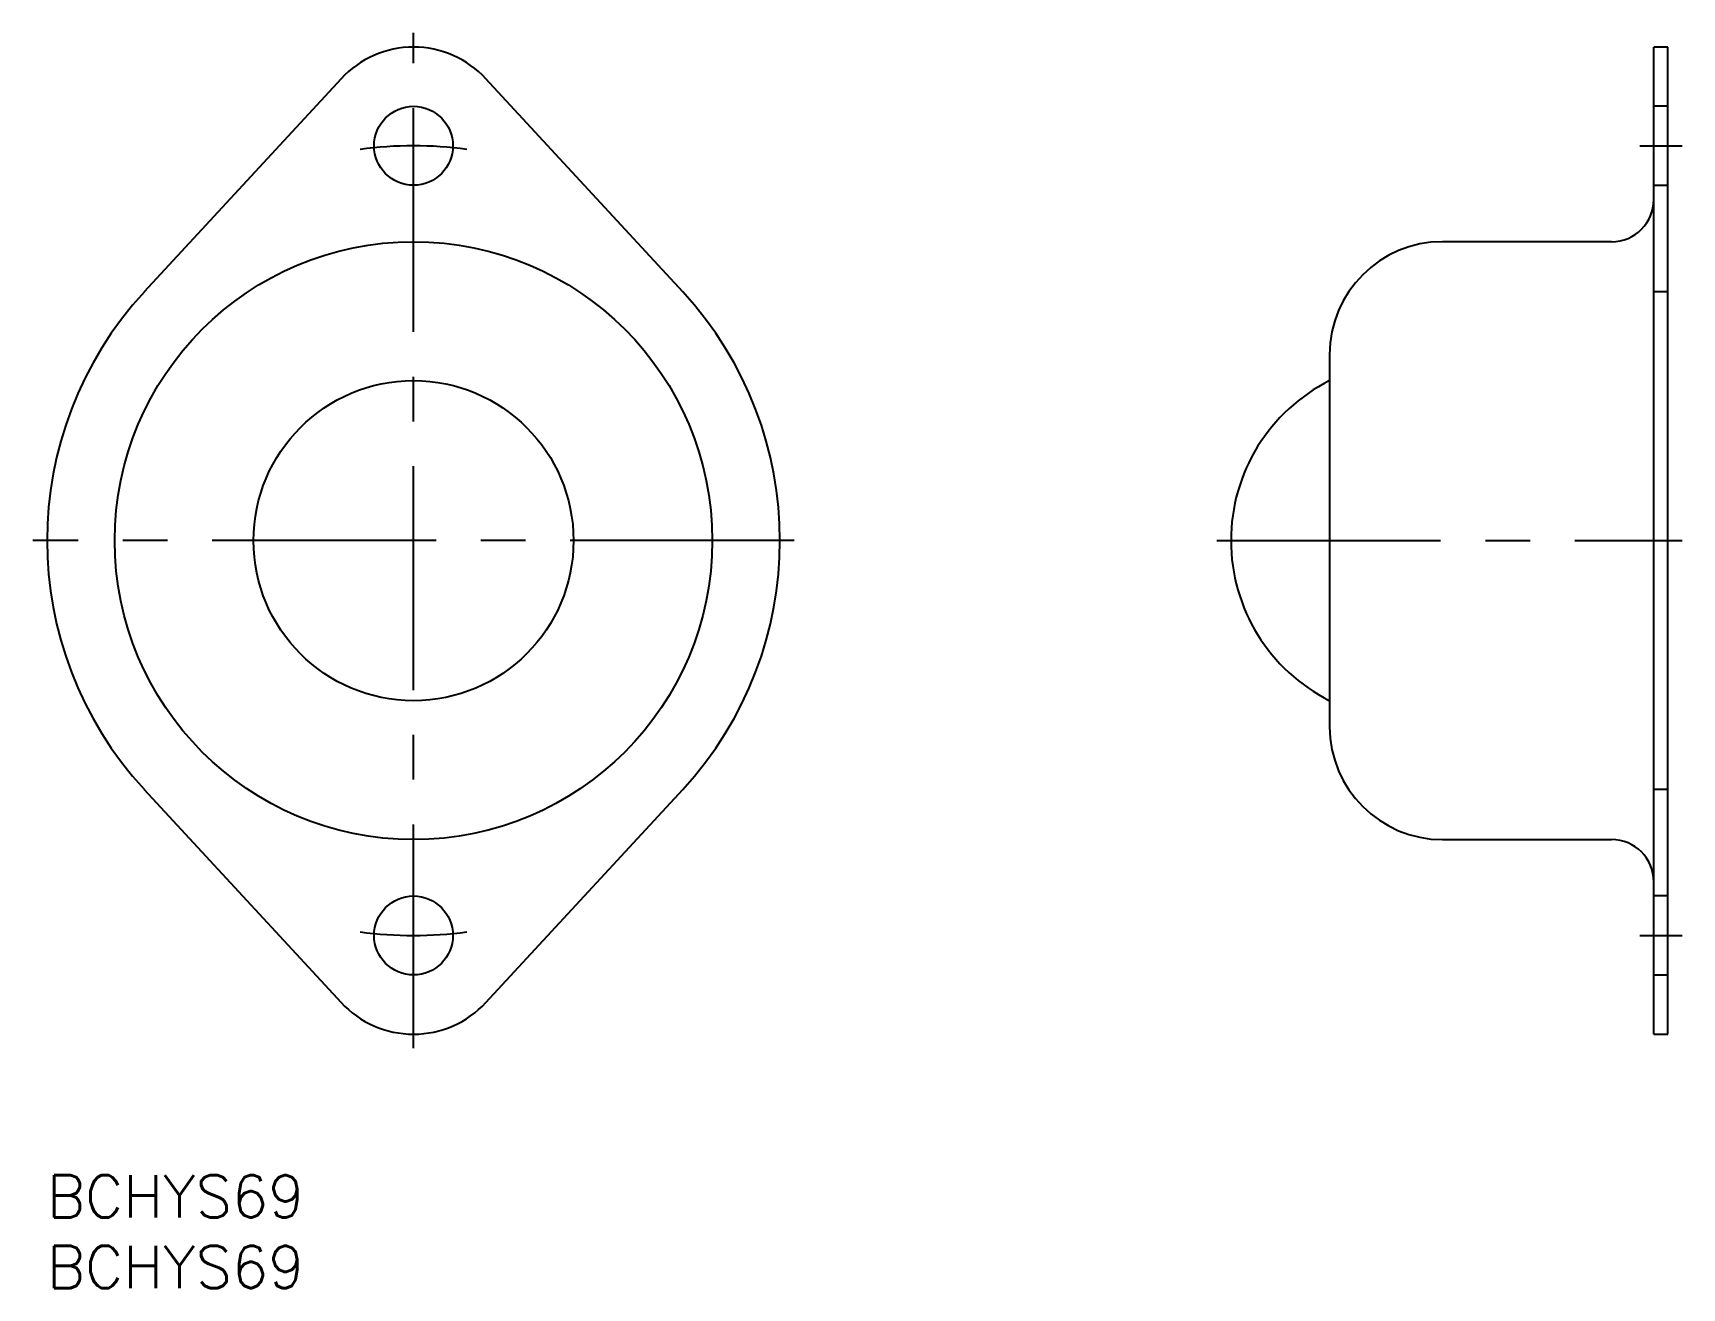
# Model space of a CAD drawing. Extents: x -1 to 116, y -8 to 81.
import ezdxf

# ---------------------------------------------------------------- set-up
doc = ezdxf.new("R2010")
doc.units = 0
doc.header["$LTSCALE"] = 0.5
doc.linetypes.add('CENTER', pattern=[50.8, 31.75, -6.35, 6.35, -6.35])
doc.linetypes.add('DASHED', pattern=[19.05, 12.7, -6.35])
for name, color, linetype in [('MSM_CENTER', 1, 'CENTER'), ('MSM_CONTINUOUS', 7, 'CONTINUOUS'), ('MSM_DASHED', 4, 'DASHED'), ('MSM_PART_NUMBER', 7, 'CONTINUOUS')]:
    doc.layers.add(name, color=color, linetype=linetype)
doc.styles.get("Standard").update_dxf_attribs({"font": 'txt.shx', "height": 1, "bigfont": 'bigfont.shx'})

# ---------------------------------------------------------------- blocks, each defined once
blk = doc.blocks.new('*U15')
at = {"layer": 'MSM_PART_NUMBER'}
blk.add_text('BCHYS69', height=3, dxfattribs=at).set_placement((0, -3))
blk = doc.blocks.new('*U16')
at = {"layer": 'MSM_PART_NUMBER'}
blk.add_text('BCHYS69', height=3, dxfattribs=at).set_placement((0, -8))

msp = doc.modelspace()

# ---------------------------------------------------------------- linework, layer by layer
at = {"layer": 'MSM_CENTER'}
for p, q in [((26, 9), (26, 81)), ((113, 73), (116, 73)), ((53, 45), (-1, 45)), ((83, 45), (116, 45)), ((113, 17), (116, 17))]:
    msp.add_line(p, q, dxfattribs=at)
for start, end in [(82.2182, 97.7818), (262.2182, 277.7818)]:
    msp.add_arc((26, 45), 28, start, end, dxfattribs=at)
at = {"layer": 'MSM_CONTINUOUS'}
for p, q in [((114, 10), (114, 80)), ((115, 80), (114, 80)), ((115, 10), (115, 80)), ((20.86, 77.75), (6.9, 62.64)), ((45.1, 62.64), (31.14, 77.75)), ((111, 66.2), (99, 66.2)), ((115, 62.64), (114, 62.64)), ((91, 58.2), (91, 31.8)), ((6.9, 27.36), (20.86, 12.25)), ((31.14, 12.25), (45.1, 27.36)), ((115, 27.36), (114, 27.36)), ((99, 23.8), (111, 23.8)), ((114, 10), (115, 10))]:
    msp.add_line(p, q, dxfattribs=at)
for centre, radius in [((26, 73), 2.8), ((26, 45), 21.2), ((26, 45), 11.35), ((26, 17), 2.8)]:
    msp.add_circle(centre, radius, dxfattribs=at)
for centre, radius, start, end in [((26, 73), 7, 42.7321, 137.2679), ((111, 69.2), 3, 270, 0), ((99, 58.2), 8, 90, 180), ((26, 45), 26, 137.2679, 222.7321), ((26, 45), 26, 317.2679, 42.7321), ((96.7, 45), 12.7, 116.6679, 243.3321), ((99, 31.8), 8, 180, 270), ((111, 20.8), 3, 0, 90), ((26, 17), 7, 222.7321, 317.2679)]:
    msp.add_arc(centre, radius, start, end, dxfattribs=at)
at = {"layer": 'MSM_DASHED'}
for p, q in [((115, 75.8), (114, 75.8)), ((114, 70.2), (115, 70.2)), ((115, 19.8), (114, 19.8)), ((114, 14.2), (115, 14.2))]:
    msp.add_line(p, q, dxfattribs=at)

# ---------------------------------------------------------------- block references
at = {"layer": 'MSM_CONTINUOUS'}
for name in ['*U15', '*U16']:
    msp.add_blockref(name, (0, 0), dxfattribs=at)

doc.saveas('drawing.dxf')
